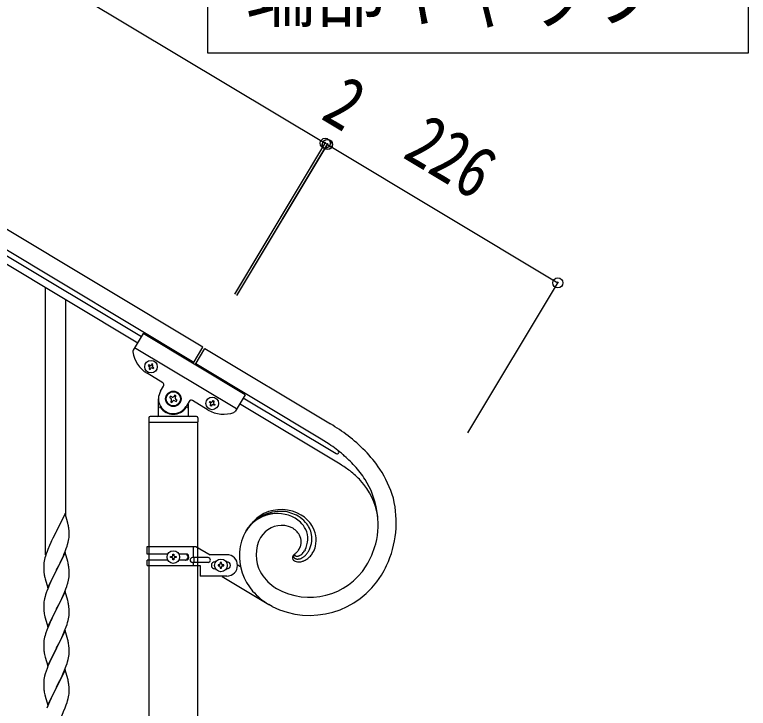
# Model space of a CAD drawing. Units: millimetres, scale not verified. Extents: x -4015 to 4015, y -2862 to 2860.
# Drawn here: x -2653 to -2036, y -1300 to -717 of the extents above; entities that cross this region are included whole.
import ezdxf
from ezdxf.enums import TextEntityAlignment as Align

# ---------------------------------------------------------------- set-up
doc = ezdxf.new("R2010")
doc.units = ezdxf.units.MM
doc.header["$LTSCALE"] = 10
doc.layers.add('0-3_YKK_A1', color=4, linetype='Continuous')
doc.layers.add('0-4_YKK_D', color=6, linetype='Continuous')
doc.styles.add('ＭＳ ゴシック', font='')
doc.styles.get('ＭＳ ゴシック').set_extended_font_data('MS Gothic')

msp = doc.modelspace()

# ---------------------------------------------------------------- linework, layer by layer
at = {"layer": '0-3_YKK_A1'}
for p, q in [((-2494.27, -996.45), (-3440.64, -428.71)), ((-2501.99, -1009.31), (-3448.36, -441.58)), ((-3360.35, -499.04), (-2546.07, -987.54)), ((-3363.44, -504.18), (-2549.15, -992.68)), ((-2626.67, -1171.25), (-2626.67, -946.18)), ((-2609.67, -1138.34), (-2609.67, -956.37)), ((-2544.56, -985.02), (-2552.95, -999.02)), ((-2458.81, -1036.47), (-2544.56, -985.02)), ((-2466.01, -1048.47), (-2551.76, -997.03)), ((-2502.54, -1010.23), (-2494.27, -996.45)), ((-2500.87, -1011.23), (-2492.63, -997.52)), ((-2492.63, -997.52), (-2387.03, -1060.97)), ((-2538.94, -1011.74), (-2539.77, -1011.24)), ((-2536.97, -1014.04), (-2536.14, -1014.54)), ((-2528.01, -1026.44), (-2541.3, -1018.46)), ((-2529.89, -1033.47), (-2527.32, -1029.18)), ((-2458.81, -1036.47), (-2467.2, -1050.46)), ((-2531.67, -1053.9), (-2531.67, -1039.9)), ((-2520.53, -1038.32), (-2521.66, -1037.64)), ((-2517.82, -1041.48), (-2516.68, -1042.16)), ((-2505.88, -1042.04), (-2508.45, -1046.33)), ((-2489.85, -1049.33), (-2503.14, -1041.36)), ((-2460.38, -1039.05), (-2382.23, -1086.01)), ((-2530.67, -1046.9), (-2530.4, -1046.9)), ((-2507.67, -1046.9), (-2507.95, -1046.9)), ((-2506.67, -1044.45), (-2506.67, -1053.9)), ((-2487.99, -1043.43), (-2488.81, -1042.93)), ((-2485.02, -1044.09), (-2484.2, -1044.58)), ((-2378.94, -1094.92), (-2463.44, -1044.15)), ((-2499.67, -1054.9), (-2538.67, -1054.9)), ((-2539.67, -1055.9), (-2539.67, -1059.4)), ((-2539.42, -1833.56), (-2539.42, -1059.9)), ((-2498.92, -1059.9), (-2539.42, -1059.9)), ((-2499.17, -1059.9), (-2539.17, -1059.9)), ((-2498.92, -1059.9), (-2498.92, -1832.77)), ((-2498.67, -1055.9), (-2498.67, -1059.4)), ((-2388.16, -1078.03), (-2394.75, -1073.83)), ((-2380.45, -1083.62), (-2380.55, -1083.53)), ((-2380.35, -1083.72), (-2380.37, -1083.69)), ((-2541.19, -1164), (-2500.32, -1164)), ((-2541.19, -1170.5), (-2541.19, -1164)), ((-2502.22, -1173.5), (-2502.22, -1164)), ((-2500.32, -1164), (-2488.19, -1171)), ((-2523.86, -1170.5), (-2541.19, -1170.5)), ((-2508.6, -1170.5), (-2514.52, -1170.5)), ((-2474.19, -1171), (-2488.19, -1171)), ((-2417.55, -1170.92), (-2417.33, -1170.74)), ((-2408.44, -1166.96), (-2408.96, -1167.87)), ((-2408.44, -1166.96), (-2408.96, -1167.87)), ((-2541.19, -1180), (-2541.19, -1175.5)), ((-2523.87, -1175.5), (-2541.19, -1175.5)), ((-2520.63, -1173.48), (-2521.59, -1173.48)), ((-2517.75, -1172.52), (-2516.79, -1172.52)), ((-2508.6, -1175.5), (-2514.52, -1175.5)), ((-2489.99, -1173.5), (-2503.07, -1173.5)), ((-2489.99, -1177.5), (-2503.07, -1177.5)), ((-2502.22, -1180), (-2502.22, -1177.5)), ((-2501.67, -1177.5), (-2501.67, -1173.5)), ((-2483.56, -1177), (-2484.19, -1177)), ((-2474.82, -1177), (-2474.19, -1177)), ((-2541.19, -1180), (-2496.69, -1180)), ((-2496.69, -1180), (-2496.69, -1189)), ((-2483.56, -1183), (-2484.19, -1183)), ((-2480.63, -1179.52), (-2481.59, -1179.52)), ((-2477.75, -1180.48), (-2476.79, -1180.48)), ((-2474.82, -1183), (-2474.19, -1183)), ((-2462.76, -1181.13), (-2465.4, -1179.54)), ((-2474.19, -1189), (-2496.69, -1189)), ((-2478.16, -1189.37), (-2438.92, -1212.95)), ((-2433.86, -1198.56), (-2432.32, -1199.54)), ((-2436.08, -1214.56), (-2438.92, -1212.95)), ((-2436.08, -1214.56), (-2438.92, -1212.95)), ((-2627.87, -1252.67), (-2627.73, -1253.66)), ((-2627.87, -1285.54), (-2627.73, -1286.53))]:
    msp.add_line(p, q, dxfattribs=at)
msp.add_lwpolyline([(-2035.63, -546.53), (-2035.63, -749.08), (-2490.19, -749.08), (-2490.19, -546.53)], close=True, dxfattribs=at)
for points in [[(-2539.77, -1011.24), (-2540.26, -1012.07), (-2539.44, -1012.56)], [(-2536.8, -1011.9), (-2536.31, -1011.08), (-2537.13, -1010.59), (-2537.63, -1011.41)], [(-2388.16, -1078.03), (-2394.75, -1073.83), (-2500.35, -1010.38)], [(-2539.11, -1013.88), (-2539.6, -1014.7), (-2538.78, -1015.2), (-2538.28, -1014.37)], [(-2536.14, -1014.54), (-2535.65, -1013.71), (-2536.47, -1013.22)], [(-2521.66, -1037.64), (-2522.34, -1038.77), (-2521.21, -1039.45)], [(-2520.76, -1041.26), (-2521.44, -1042.39), (-2520.31, -1043.07), (-2519.63, -1041.94)], [(-2517.59, -1038.54), (-2516.91, -1037.41), (-2518.04, -1036.73), (-2518.72, -1037.86)], [(-2516.68, -1042.16), (-2516, -1041.03), (-2517.14, -1040.35)], [(-2488.81, -1042.93), (-2488.31, -1042.11), (-2487.49, -1042.6)], [(-2486.17, -1042.27), (-2485.68, -1041.45), (-2484.86, -1041.95), (-2485.35, -1042.77)], [(-2486.83, -1045.24), (-2487.33, -1046.06), (-2488.15, -1045.57), (-2487.66, -1044.74)], [(-2484.2, -1044.58), (-2484.69, -1045.4), (-2485.52, -1044.91)], [(-2610.27, -1136.3), (-2617.5, -1151.16), (-2617.84, -1151.83), (-2620.45, -1157.02), (-2621.55, -1159.32), (-2622.22, -1160.76), (-2623.33, -1163.22), (-2624.8, -1166.75), (-2625.39, -1168.27), (-2626.11, -1170.29), (-2626.75, -1172.27), (-2627.17, -1173.73), (-2627.53, -1175.16), (-2627.82, -1176.54), (-2628.04, -1177.88)], [(-2607.54, -1145.84), (-2607.88, -1144.43), (-2610.27, -1136.3)], [(-2627.87, -1186.93), (-2627.73, -1187.92), (-2627.55, -1188.87), (-2627.45, -1189.34), (-2627.24, -1190.28), (-2626.99, -1191.24), (-2624.72, -1198.89), (-2617.5, -1184.03), (-2617.33, -1183.7), (-2615.61, -1180.31), (-2613.22, -1175.39), (-2611.67, -1171.97), (-2611.23, -1170.97), (-2610.19, -1168.44), (-2609.23, -1165.91), (-2608.55, -1163.9), (-2608.09, -1162.42), (-2607.57, -1160.5), (-2607.26, -1159.1), (-2607.02, -1157.75), (-2606.86, -1156.45), (-2606.8, -1155.62), (-2606.78, -1154.83), (-2606.78, -1153.68), (-2606.83, -1151.95), (-2606.89, -1150.71), (-2607, -1149.3)], [(-2610.27, -1169.17), (-2617.5, -1184.03), (-2617.84, -1184.7), (-2620.66, -1190.34), (-2622.22, -1193.63), (-2623.33, -1196.09), (-2624.8, -1199.62), (-2625.57, -1201.65)], [(-2607.54, -1178.71), (-2607.76, -1177.77), (-2608.01, -1176.82), (-2610.27, -1169.17)], [(-2519.67, -1171.56), (-2519.67, -1170.6), (-2518.71, -1170.6), (-2518.71, -1171.56)], [(-2416.86, -1171.72), (-2416.88, -1171.69), (-2416.97, -1171.61)], [(-2416.86, -1171.72), (-2416.88, -1171.69), (-2416.97, -1171.61)], [(-2416.57, -1171.94), (-2416.6, -1171.92), (-2416.64, -1171.89)], [(-2416.57, -1171.94), (-2416.6, -1171.92), (-2416.64, -1171.89)], [(-2521.59, -1173.48), (-2521.59, -1172.52), (-2520.63, -1172.52)], [(-2518.71, -1174.44), (-2518.71, -1175.4), (-2519.67, -1175.4), (-2519.67, -1174.44)], [(-2516.79, -1172.52), (-2516.79, -1173.48), (-2517.75, -1173.48)], [(-2478.71, -1178.56), (-2478.71, -1177.6), (-2479.67, -1177.6), (-2479.67, -1178.56)], [(-2628.17, -1179.15), (-2628.21, -1179.97), (-2628.22, -1180.36), (-2628.2, -1182.22), (-2628.17, -1183.23), (-2628.12, -1184.18), (-2628.04, -1185.34)], [(-2606.8, -1188.5), (-2606.78, -1187.7), (-2606.78, -1186.55), (-2606.83, -1184.82), (-2606.89, -1183.58), (-2607, -1182.17)], [(-2481.59, -1179.52), (-2481.59, -1180.48), (-2480.63, -1180.48)], [(-2479.67, -1181.44), (-2479.67, -1182.4), (-2478.71, -1182.4), (-2478.71, -1181.44)], [(-2476.79, -1180.48), (-2476.79, -1179.52), (-2477.75, -1179.52)], [(-2607.69, -1193.85), (-2607.36, -1192.43), (-2607.09, -1191.07), (-2606.9, -1189.75)], [(-2627.24, -1223.16), (-2626.99, -1224.11), (-2624.72, -1231.76), (-2617.5, -1216.9), (-2617.33, -1216.57), (-2615.61, -1213.18), (-2614.11, -1210.13), (-2612.99, -1207.78), (-2611.88, -1205.34), (-2610.81, -1202.83), (-2609.61, -1199.79), (-2608.88, -1197.77), (-2608.39, -1196.28)], [(-2610.27, -1202.04), (-2617.5, -1216.9), (-2617.66, -1217.23), (-2620.45, -1222.76), (-2621.77, -1225.54), (-2622.22, -1226.5), (-2623.97, -1230.46), (-2625, -1232.99), (-2625.57, -1234.51)], [(-2607.54, -1211.58), (-2607.76, -1210.64), (-2608.01, -1209.68), (-2610.27, -1202.04)], [(-2626.6, -1204.65), (-2627.04, -1206.12), (-2627.53, -1208.03), (-2627.82, -1209.42), (-2628.04, -1210.75)], [(-2628.17, -1212.02), (-2628.21, -1212.84), (-2628.22, -1213.24), (-2628.2, -1215.1), (-2628.17, -1216.11), (-2628.12, -1217.05), (-2628.02, -1218.49), (-2627.87, -1219.8), (-2627.73, -1220.79)], [(-2627.24, -1256.02), (-2626.92, -1257.22), (-2624.72, -1264.63), (-2617.5, -1249.77), (-2617.33, -1249.44), (-2615.61, -1246.05), (-2614.11, -1243), (-2612.99, -1240.65), (-2611.45, -1237.21), (-2610.6, -1235.19), (-2609.23, -1231.65), (-2608.55, -1229.64), (-2608.09, -1228.16), (-2607.57, -1226.24), (-2607.26, -1224.84), (-2607.02, -1223.49), (-2606.86, -1222.19), (-2606.8, -1221.36), (-2606.78, -1220.56), (-2606.78, -1219.42), (-2606.83, -1217.69), (-2606.89, -1216.45), (-2607, -1215.03)], [(-2610.27, -1234.91), (-2617.5, -1249.77), (-2617.84, -1250.44), (-2620.66, -1256.08), (-2622, -1258.88), (-2623.33, -1261.83), (-2624.6, -1264.85), (-2625.39, -1266.88), (-2626.11, -1268.89), (-2626.9, -1271.37), (-2627.42, -1273.3), (-2627.73, -1274.7), (-2627.97, -1276.05), (-2628.13, -1277.34), (-2628.19, -1278.17), (-2628.22, -1278.97), (-2628.2, -1280.83), (-2628.17, -1281.84), (-2628.12, -1282.78), (-2628.04, -1283.95)], [(-2626.6, -1237.52), (-2627.04, -1238.99), (-2627.42, -1240.43), (-2627.73, -1241.83), (-2627.97, -1243.18), (-2628.13, -1244.47), (-2628.19, -1245.3), (-2628.22, -1246.1), (-2628.2, -1247.96), (-2628.17, -1248.97), (-2628.12, -1249.91), (-2628.04, -1251.08)], [(-2607.54, -1244.45), (-2607.76, -1243.51), (-2608.01, -1242.56), (-2610.27, -1234.91)], [(-2627.24, -1288.89), (-2626.99, -1289.85), (-2626.92, -1290.09), (-2624.72, -1297.5), (-2617.5, -1282.64), (-2617.33, -1282.3), (-2614.55, -1276.77), (-2613.44, -1274.47), (-2612.77, -1273.03), (-2611.45, -1270.07), (-2610.6, -1268.06), (-2609.23, -1264.52), (-2608.55, -1262.51), (-2608.09, -1261.03), (-2607.57, -1259.11), (-2607.26, -1257.71), (-2607.02, -1256.36), (-2606.86, -1255.06), (-2606.8, -1254.23), (-2606.78, -1253.43), (-2606.78, -1252.29), (-2606.83, -1250.56), (-2606.89, -1249.32), (-2607, -1247.91)], [(-2610.27, -1267.78), (-2617.5, -1282.64), (-2617.66, -1282.97), (-2620.66, -1288.95), (-2622, -1291.75), (-2623.33, -1294.7), (-2624.8, -1298.23), (-2625.57, -1300.25)], [(-2607.54, -1277.32), (-2607.76, -1276.38), (-2608.01, -1275.42), (-2610.27, -1267.78)], [(-2627.45, -1320.82), (-2627.24, -1321.76), (-2626.92, -1322.96), (-2624.72, -1330.37), (-2617.5, -1315.51), (-2617.33, -1315.18), (-2612.77, -1305.9), (-2611.45, -1302.94), (-2610.19, -1299.92), (-2609.23, -1297.38), (-2608.55, -1295.38), (-2608.09, -1293.9), (-2607.57, -1291.98), (-2607.26, -1290.58), (-2607.02, -1289.23), (-2606.86, -1287.93), (-2606.8, -1287.1), (-2606.78, -1286.3), (-2606.78, -1285.16), (-2606.83, -1283.43), (-2606.89, -1282.19), (-2607, -1280.77)]]:
    msp.add_lwpolyline(points, dxfattribs=at)
for centre, radius in [((-2537.95, -1012.89), 5.3), ((-2519.17, -1039.9), 6.5), ((-2519.17, -1039.9), 6), ((-2486.5, -1043.76), 5.3), ((-2519.19, -1173), 5.3), ((-2479.19, -1180), 5.3)]:
    msp.add_circle(centre, radius, dxfattribs=at)
for centre, radius, start, end in [((-2551.24, -1000.04), 2, 149.04, 187.53995), ((-2528.44, -997.03), 25, 187.53995, 239.04), ((-2538.45, -1010.91), 0.96, 239.04, 329.04), ((-2539.93, -1013.38), 0.96, 329.04, 59.04), ((-2537.46, -1014.87), 0.96, 59.04, 149.04), ((-2535.98, -1012.4), 0.96, 149.04, 239.04), ((-2529.04, -1028.15), 2, 329.04, 59.04), ((-2519.17, -1039.9), 12.5, 149.04, 329.04), ((-2521.89, -1040.58), 1.32, 329.04, 59.04), ((-2519.85, -1037.18), 1.32, 239.04, 329.04), ((-2518.49, -1042.62), 1.32, 59.04, 149.04), ((-2516.46, -1039.22), 1.32, 149.04, 239.04), ((-2504.17, -1043.07), 2, 59.04, 149.04), ((-2487, -1041.78), 0.96, 239.04, 329.04), ((-2530.67, -1047.9), 1, 90, 180), ((-2530.4, -1047.4), 0.5, 33.74899, 90), ((-2519.17, -1039.9), 13, 213.74899, 326.25101), ((-2507.95, -1047.4), 0.5, 90, 146.25101), ((-2507.67, -1047.9), 1, 0, 90), ((-2488.48, -1044.25), 0.96, 329.04, 59.04), ((-2486.01, -1045.73), 0.96, 59.04, 149.04), ((-2484.53, -1043.26), 0.96, 149.04, 239.04), ((-2538.67, -1055.9), 1, 90, 180), ((-2532.67, -1053.9), 1, 270, 0), ((-2505.67, -1053.9), 1, 180, 270), ((-2499.67, -1055.9), 1, 0, 90), ((-2476.99, -1027.89), 25, 239.04, 290.54005), ((-2468.92, -1049.43), 2, 290.54005, 329.04), ((-2539.17, -1059.4), 0.5, 180, 270), ((-2499.17, -1059.4), 0.5, 270, 0), ((-2504.63, -1250.5), 223.06, 53.5976, 58.18065), ((-2504.63, -1250.5), 223.06, 53.59763, 58.18069), ((-2470.17, -1196.18), 158.94, 45.10192, 51.97535), ((-2470.17, -1196.18), 158.94, 45.10192, 51.97535), ((-2493, -1228.54), 183.43, 50.55635, 55.1394), ((-2493, -1228.54), 183.43, 50.55635, 55.1394), ((-2381.46, -1084.72), 1.5, 238.99996, 329.00004), ((-2382.22, -1085.51), 2.6, 44.48719, 46.77895), ((-2382.95, -1085.94), 3.42, 38.22844, 40.52019), ((-2381.97, -1085.07), 2.12, 31.53618, 36.11923), ((-2381.48, -1084.72), 1.52, 329.41696, 29.85526), ((-2448, -1169.34), 124.33, 34.44534, 43.60778), ((-2448, -1169.34), 124.33, 34.44553, 43.60797), ((-2488.94, -1212.96), 168.96, 43.67959, 48.26264), ((-2488.94, -1212.96), 168.96, 43.67959, 48.26264), ((-2445.72, -1202.02), 126.22, 53.47108, 58.05414), ((-2458.04, -1175.97), 121.18, 34.24433, 41.11776), ((-2458.04, -1175.97), 121.18, 34.24462, 41.11805), ((-2433.58, -1178.73), 100.36, 44.25204, 51.12548), ((-2427.02, -1151.54), 97, 16.76863, 32.78532), ((-2427.02, -1151.54), 97, 16.76863, 32.78532), ((-2405.01, -1147.84), 58.38, 8.82986, 42.09831), ((-2418.21, -1145.57), 71.2, 346.82765, 32.06738), ((-2418.21, -1145.57), 71.2, 346.82765, 32.06738), ((-2417.81, -1143.81), 86.08, 335.01865, 13.61083), ((-2417.81, -1143.81), 86.08, 335.01865, 13.61083), ((-2428.83, -1168.66), 34.16, 86.46927, 149.03825), ((-2428.6, -1166.57), 33.47, 59.37805, 115.52303), ((-2430.61, -1167.53), 33.2, 60.43891, 83.28128), ((-2431.8, -1167.35), 30.95, 61.09958, 148.30522), ((-2431.81, -1167.17), 30.8, 60.91106, 148.11669), ((-2424.72, -1170.13), 38.4, 118.4481, 136.74378), ((-2435.75, -1170.04), 35.28, 48.43084, 57.59328), ((-2435.75, -1170.04), 35.28, 48.43063, 57.59307), ((-2429.52, -1163.55), 29.21, 42.44077, 58.45746), ((-2426.51, -1162.18), 28.63, 33.38854, 58.49774), ((-2649.01, -1154.55), 42.37, 9.56725, 11.859), ((-2651.86, -1154.15), 45.12, 6.17603, 8.46779), ((-2411.1, -1180.27), 55.31, 138.75981, 147.92225), ((-2427.73, -1167.63), 21.24, 83.57262, 148.26126), ((-2428.31, -1166.16), 19.83, 61.29684, 84.13921), ((-2429, -1160.72), 23.86, 27.40834, 45.70403), ((-2429, -1160.72), 23.86, 27.40892, 45.7046), ((-2424.88, -1158.62), 22.46, 11.51288, 41.14053), ((-2423.24, -1158.95), 24.15, 348.2314, 31.26327), ((-2420.51, -1172.61), 43.29, 149.90929, 175.01848), ((-2420.51, -1172.61), 43.29, 149.90929, 175.01848), ((-2435.98, -1175.52), 31.8, 52.69509, 57.27814), ((-2435.98, -1175.52), 31.8, 52.69477, 57.27782), ((-2428.66, -1164.33), 18.49, 35.97942, 49.71395), ((-2428.66, -1164.33), 18.49, 35.98015, 49.71467), ((-2423.79, -1160.25), 12.16, 339.91184, 33.89477), ((-2423.79, -1160.25), 12.16, 339.9102, 33.89313), ((-2425.86, -1157.71), 19.72, 332.02853, 23.83958), ((-2425.86, -1157.71), 19.72, 332.02969, 23.84075), ((-2419.46, -1171.14), 30.15, 150.85614, 209.15301), ((-2424.6, -1157.34), 21.96, 329.81279, 8.40497), ((-2429.73, -1156.57), 19.04, 326.49108, 335.65352), ((-2429.72, -1156.57), 19.04, 326.48731, 335.64975), ((-2422.94, -1157.37), 24.22, 330.68111, 344.41563), ((-2430.48, -1137.52), 85.14, 329.69633, 343.43085), ((-2430.48, -1137.52), 85.14, 329.69633, 343.43085), ((-2520.63, -1171.56), 0.96, 270, 0), ((-2517.75, -1171.56), 0.96, 180, 270), ((-2509.35, -1173), 2.5, 270, 90), ((-2508.6, -1173), 2.5, 270, 90), ((-2474.19, -1180), 9, 270, 90), ((-2416.55, -1171.07), 47.13, 177.2936, 220.32547), ((-2416.55, -1171.07), 47.13, 177.2936, 220.32547), ((-2414.14, -1174.7), 5.15, 151.23692, 158.11035), ((-2412.65, -1175.93), 7.06, 143.72448, 148.30753), ((-2412.31, -1176.57), 7.72, 136.78223, 141.36528), ((-2416.42, -1172.35), 1.77, 154.5652, 208.54813), ((-2415.29, -1173), 3.07, 145.78126, 152.65469), ((-2408.57, -1180.79), 13.34, 132.26564, 134.5574), ((-2414.76, -1173.55), 3.82, 136.53729, 143.41072), ((-2412.71, -1175.88), 6.92, 131.90873, 134.20048), ((-2417.14, -1170.91), 0.253, 138.24243, 196.5393), ((-2417.13, -1170.91), 0.262, 138.88999, 199.3283), ((-2416.49, -1170.76), 0.923, 193.81749, 202.97993), ((-2416.35, -1170.7), 1.07, 195.81492, 202.68835), ((-2415.81, -1170.36), 1.71, 206.40021, 213.27364), ((-2415.81, -1170.36), 1.71, 206.40021, 213.27364), ((-2438.8, -1145.43), 33.19, 310.30699, 314.89005), ((-2438.8, -1145.43), 33.19, 310.31114, 314.89419), ((-2415.06, -1169.76), 2.67, 215.24644, 219.82949), ((-2415.38, -1170.01), 2.26, 214.62471, 219.20776), ((-2414.87, -1169.5), 2.98, 220.63098, 225.21404), ((-2413.28, -1168.01), 5.15, 222.09197, 224.38373), ((-2412.34, -1166.31), 7.04, 230.10361, 232.39536), ((-2412.34, -1166.31), 7.04, 230.09812, 232.38988), ((-2412.79, -1166.4), 6.71, 235.7188, 238.01056), ((-2412.79, -1166.4), 6.71, 235.7188, 238.01056), ((-2415.35, -1170.41), 1.95, 239.32292, 241.61468), ((-2415.34, -1170.41), 1.96, 239.31917, 241.61092), ((-2415.11, -1169.65), 2.73, 244.69223, 251.56566), ((-2415.1, -1169.65), 2.73, 244.69223, 251.56566), ((-2415.1, -1169.05), 3.31, 254.74659, 259.32964), ((-2415.1, -1169.05), 3.31, 254.7332, 259.31625), ((-2437.79, -1148.9), 30.07, 318.1942, 322.77726), ((-2437.79, -1148.9), 30.07, 318.1942, 322.77726), ((-2415.89, -1165.09), 7.31, 278.57325, 283.15631), ((-2415.89, -1165.09), 7.31, 278.57325, 283.15631), ((-2416.88, -1162.88), 9.69, 285.8537, 290.43675), ((-2416.88, -1162.89), 9.69, 285.86489, 290.44794), ((-2418.51, -1160.46), 12.55, 293.56011, 298.14316), ((-2418.51, -1160.46), 12.55, 293.55055, 298.1336), ((-2418.29, -1161.99), 11.11, 300.84784, 310.01028), ((-2418.29, -1161.99), 11.11, 300.84784, 310.01028), ((-2419.38, -1161.43), 12.25, 312.25672, 328.27341), ((-2419.38, -1161.43), 12.25, 312.2534, 328.2701), ((-2419.82, -1159.57), 16.77, 309.64168, 318.80412), ((-2424.92, -1156.27), 22.79, 321.01277, 327.8862), ((-2418.25, -1159.2), 19.3, 306.46763, 317.91725), ((-2421.03, -1157.51), 22.51, 319.45346, 328.6159), ((-2596.23, -1181.77), 32.04, 173.03232, 175.32407), ((-2520.63, -1174.44), 0.96, 0, 90), ((-2517.75, -1174.44), 0.96, 90, 180), ((-2503.07, -1175.5), 2, 90, 270), ((-2489.99, -1175.5), 2, 270, 90), ((-2484.19, -1180), 3, 90, 270), ((-2474.19, -1180), 3, 270, 90), ((-2416.43, -1173.67), 2.65, 160.24343, 212.05449), ((-2414.95, -1172.37), 4.6, 216.091, 222.96444), ((-2415.22, -1172.23), 4.51, 226.5118, 237.96142), ((-2415.67, -1171.76), 2.71, 211.98035, 218.85378), ((-2414.47, -1170.5), 4.44, 221.70227, 226.28532), ((-2412.39, -1166.79), 10.63, 240.62028, 245.20333), ((-2412.51, -1167.79), 7.77, 229.71881, 232.01056), ((-2412.51, -1166.96), 8.44, 235.47807, 237.76982), ((-2413.6, -1167.9), 7.07, 241.1709, 245.75395), ((-2413.18, -1166.98), 10.15, 248.79627, 260.24589), ((-2414.54, -1169.06), 5.65, 249.58255, 258.74499), ((-2414.79, -1165.29), 7.08, 262.48229, 264.77404), ((-2414.78, -1165.28), 7.08, 262.46543, 264.75719), ((-2414.57, -1167.91), 6.77, 260.94168, 267.81511), ((-2415.22, -1164.76), 7.58, 268.39636, 270.68811), ((-2415.22, -1164.76), 7.58, 268.37715, 270.66891), ((-2415.66, -1164.26), 8.1, 273.76187, 276.05362), ((-2415.66, -1164.26), 8.1, 273.76187, 276.05362), ((-2413.6, -1165.94), 11.12, 263.29813, 274.74775), ((-2414.82, -1165.89), 8.78, 269.8992, 276.77263), ((-2415.24, -1165.17), 9.55, 278.75901, 285.63244), ((-2414.12, -1164.55), 12.56, 276.56601, 290.30053), ((-2417.03, -1161.07), 14, 288.18823, 295.06166), ((-2418.06, -1160.75), 14.74, 298.14529, 307.30773), ((-2416.25, -1160.66), 16.95, 292.509, 303.95862), ((-2649.01, -1187.42), 42.37, 9.56725, 11.859), ((-2651.86, -1187.02), 45.12, 6.17603, 8.46779), ((-2480.63, -1178.56), 0.96, 270, 0), ((-2480.63, -1181.44), 0.96, 0, 90), ((-2477.75, -1178.56), 0.96, 180, 270), ((-2477.75, -1181.44), 0.96, 90, 180), ((-2404.66, -1150.45), 56.35, 240.59162, 327.79726), ((-2404.66, -1150.45), 56.35, 240.59141, 327.79705), ((-2542.93, -1075.73), 228.42, 330.50168, 332.79343), ((-2542.93, -1075.73), 228.42, 330.50168, 332.79343), ((-2588.21, -1181.89), 39.98, 184.9569, 187.24866), ((-2638.22, -1186.5), 31.49, 354.07159, 356.36334), ((-2411.38, -1165.65), 39.87, 209.25957, 234.36876), ((-2404.43, -1151.4), 70.65, 243.38243, 328.60556), ((-2404.43, -1151.4), 70.65, 243.38243, 328.60556), ((-2668.79, -1177.57), 63.23, 342.78424, 345.07599), ((-2550.97, -1228.9), 79.42, 159.93435, 162.22611), ((-2405.27, -1159.03), 63.56, 222.0198, 238.03649), ((-2405.27, -1159.03), 63.56, 222.0198, 238.03649), ((-2396.56, -1141.74), 67.97, 235.95691, 238.24866), ((-2596.23, -1214.64), 32.04, 173.03232, 175.32407), ((-2649.13, -1220.29), 42.49, 9.53591, 11.82766), ((-2651.73, -1219.89), 45, 6.19632, 8.48807), ((-2568.36, -1209.73), 60.39, 190.55951, 192.85127), ((-2550.97, -1261.76), 79.42, 159.93435, 162.22611), ((-2649.01, -1253.16), 42.37, 9.56725, 11.859), ((-2651.86, -1252.76), 45.12, 6.17603, 8.46779), ((-2588.09, -1247.63), 40.1, 184.93791, 187.22967), ((-2568.36, -1242.59), 60.39, 190.55951, 192.85127), ((-2649.01, -1286.03), 42.37, 9.56725, 11.859), ((-2651.86, -1285.63), 45.12, 6.17603, 8.46779), ((-2588.21, -1280.49), 39.98, 184.9569, 187.24866), ((-2568.36, -1275.46), 60.39, 190.55951, 192.85127)]:
    msp.add_arc(centre, radius, start, end, dxfattribs=at)
at = {"layer": '0-4_YKK_D'}
for p, q in [((-3407.71, -215.29), (-2391.41, -824.98)), ((-2467.52, -951.86), (-2390.87, -824.08)), ((-2467.01, -951), (-2390.9, -824.13)), ((-2465.81, -952.89), (-2389.16, -825.11)), ((-2465.29, -952.03), (-2389.07, -825.17)), ((-2389.67, -825.97), (-2391.39, -824.94)), ((-2389.58, -826.03), (-2195.86, -942.42)), ((-2271.57, -1068.43), (-2195.35, -941.57))]:
    msp.add_line(p, q, dxfattribs=at)
for centre in [(-2391.41, -824.98), (-2391.39, -824.94), (-2389.67, -825.97), (-2389.58, -826.03), (-2195.86, -942.42)]:
    msp.add_circle(centre, 4.25, dxfattribs=at)

# ---------------------------------------------------------------- texts
at = {"layer": '0-3_YKK_A1', "style": 'ＭＳ ゴシック', "width": 0.9}
msp.add_text('端部キャップ', height=47.42, dxfattribs=at).set_placement((-2458.06, -736.14), align=Align.BOTTOM_LEFT)
at = {"layer": '0-4_YKK_D', "style": 'ＭＳ ゴシック', "width": 0.8}
for s, rotation, p in [('2', 329.041, (-2402.97, -815.08)), ('226', 329, (-2334.2, -847.64))]:
    msp.add_text(s, height=43.99, rotation=rotation, dxfattribs=at).set_placement(p, align=Align.BOTTOM_LEFT)

doc.saveas('drawing.dxf')
